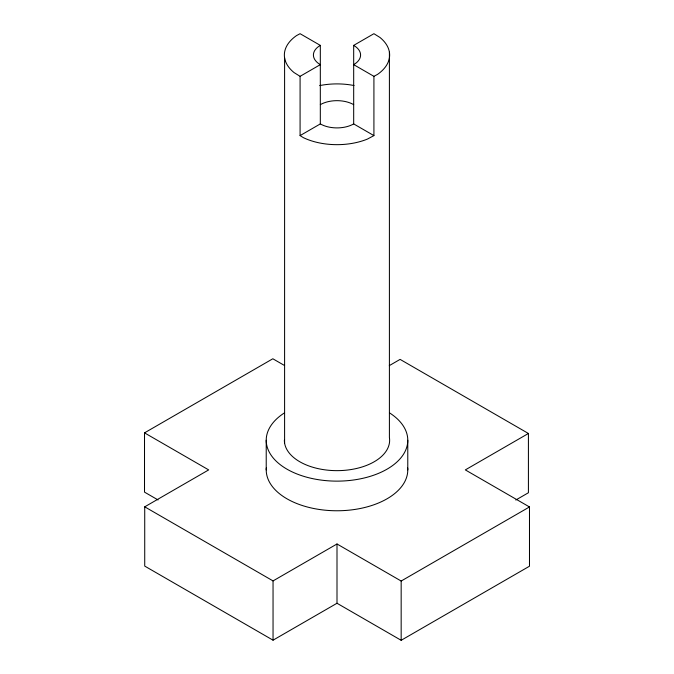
<?xml version="1.0" encoding="UTF-8"?>
<svg xmlns="http://www.w3.org/2000/svg" width="674" height="674" viewBox="0 0 674 674"><rect width="100%" height="100%" fill="white"/><g stroke="black" fill="none" stroke-linecap="round" stroke-linejoin="round"><path stroke-width="1.01" d="M300.082 76.331L320.319 64.645A23.59 13.623 0 0 1 320.319 45.385L300.082 33.7L296.484 35.621A52.631 30.381 0 0 0 294.066 72.59L300.082 76.331L300.082 135.6L303.41 137.673A52.631 30.381 0 0 0 367.44 139.071L373.918 135.6L373.918 76.331L353.682 64.645A23.59 13.623 0 0 0 353.682 45.385L373.918 33.7L379.934 37.441A52.631 30.381 0 0 1 377.516 74.41L373.918 76.331M300.082 135.6L320.319 123.915A23.59 13.623 0 0 0 353.682 123.915L373.918 135.6M158.07 499.956L144.514 492.13L144.514 432.86L272.835 358.77L284.588 365.552M515.795 500.032L528.416 492.745L528.416 433.475L465.321 469.904L529.486 506.949L529.486 566.211L401.165 640.3L337 603.255L273.046 640.182L144.725 566.093L144.725 506.823L208.679 469.904L144.514 432.86M389.277 365.637L400.095 359.385L528.416 433.475M144.725 506.823L273.046 580.912L337 543.985L401.165 581.03L529.486 506.949M407.778 440.265L407.778 469.904M401.165 581.03L401.165 640.3M389.404 52.193L389.404 437.443A52.631 30.381 0 0 1 339.325 470.621A52.631 30.381 0 0 1 284.369 440.122M353.682 45.385L353.682 123.915M337 543.985L337 603.255M320.319 45.385L320.319 123.915M284.596 57.846L284.596 443.096M273.046 580.912L273.046 640.182M266.222 440.265L266.222 469.904M407.694 467.967A70.778 40.861 0 0 1 337 510.766A70.778 40.861 0 0 1 266.306 467.967M320.319 104.655A23.59 13.623 0 0 1 353.682 104.655M389.757 413.027A70.778 40.861 0 0 1 386.109 469.694A70.778 40.861 0 0 1 287.891 469.694A70.778 40.861 0 0 1 284.243 413.027M319.695 85.59A52.631 30.381 0 0 1 354.052 85.539"/></g></svg>
